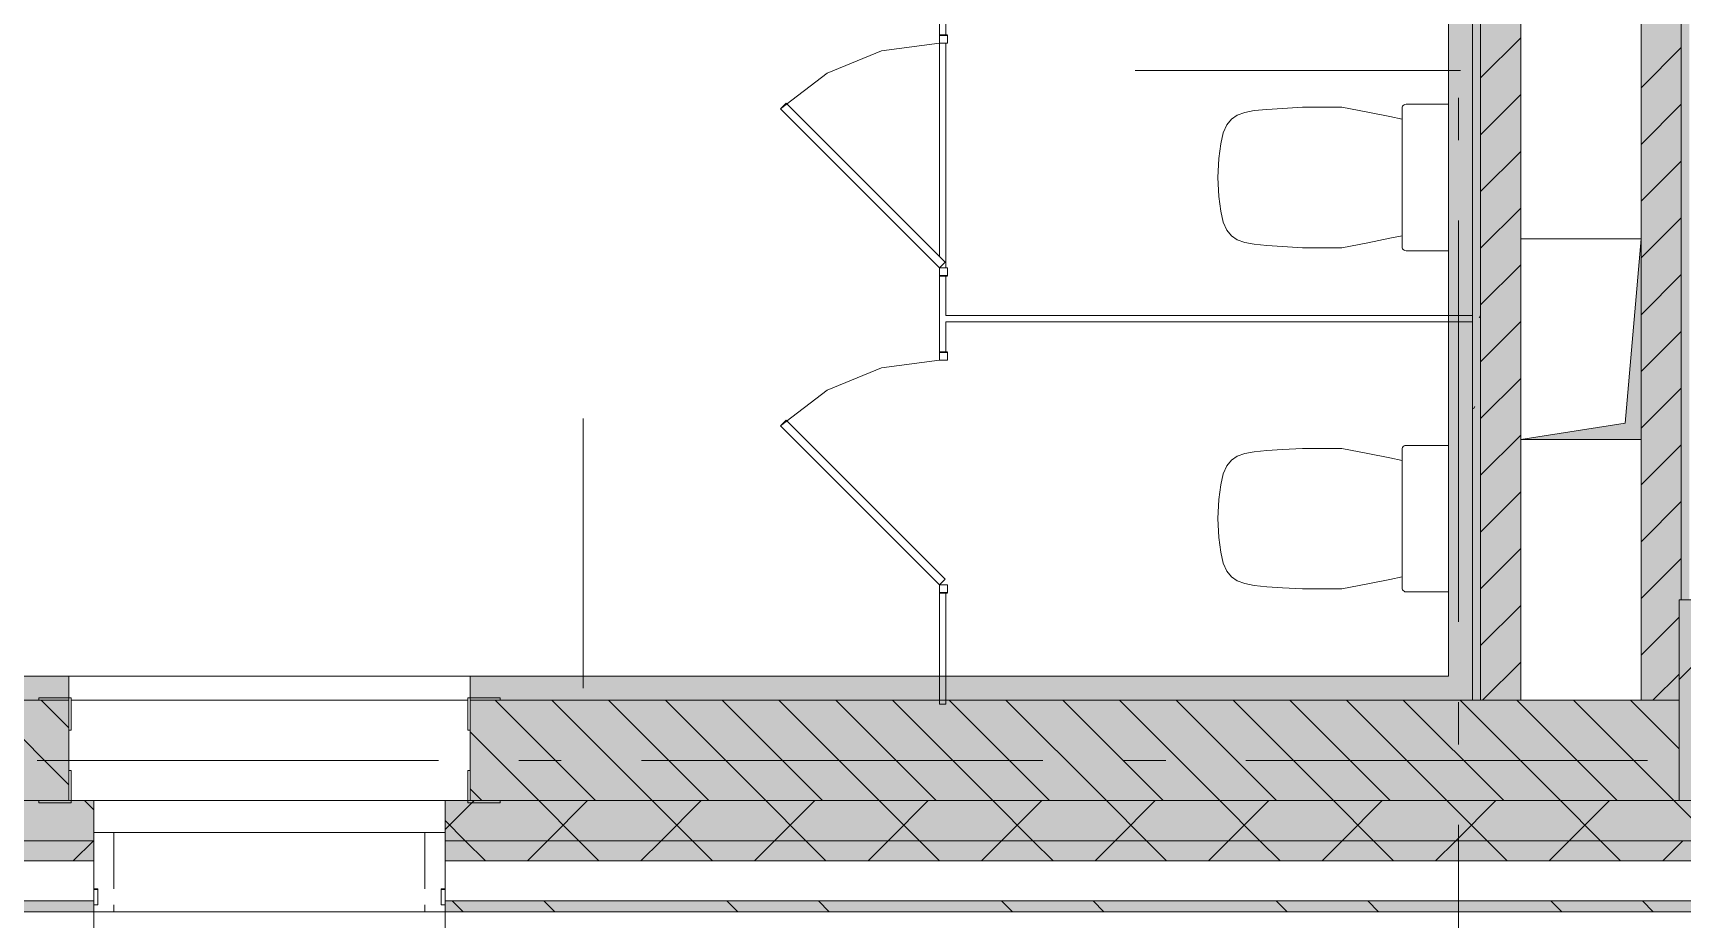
# Model space of a CAD drawing. Header units: millimetres. Extents: x -537608 to 253996, y -217170 to 186033.
# Drawn here: x -308228 to -304119, y 91126 to 93334 of the extents above; entities that cross this region are included whole.
import ezdxf

# ---------------------------------------------------------------- set-up
doc = ezdxf.new("R2010")
doc.units = ezdxf.units.MM
doc.layers.add('PDF _Геометрия', color=7, linetype='Continuous')
doc.layers.add('PDF _Сплошная заливка', color=7, linetype='Continuous', true_color=0xffffff)

msp = doc.modelspace()

# ---------------------------------------------------------------- hatches: boundary and pattern name
at = {"layer": 'PDF _Сплошная заливка', "transparency": 33554559}
h = msp.add_hatch(color=256, dxfattribs=at)
h.paths.add_polyline_path([(-304620.8384, 91671.2676), (-304620.8384, 94973.8553), (-304640.835, 94973.8553), (-304640.835, 91671.2676)], flags=0)
h.paths.add_polyline_path([(-304640.835, 94989.856), (-304620.8384, 94989.856), (-304620.8384, 96271.2638), (-304640.835, 96271.2638), (-304640.835, 95408.9327)], flags=0)
for points in [[(-304620.8384, 91671.2676), (-304520.838, 91671.2676), (-304520.838, 96271.2638), (-304620.8384, 96271.2638), (-304620.8384, 91869.1886)], [(-304126.1758, 91671.2676), (-304126.1758, 91921.2686), (-304120.8365, 91921.2686), (-304120.8365, 96261.2655), (-304220.8369, 96261.2655), (-304220.8369, 91671.2676)], [(-304120.8365, 91921.2686), (-304100.8398, 91921.2686), (-304100.8398, 96261.2655), (-304120.8365, 96261.2655), (-304120.8365, 92016.6401)], [(-304126.1758, 91421.2666), (-303626.1825, 91421.2666), (-303626.1825, 91921.2686), (-304126.1758, 91921.2686), (-304126.1758, 91869.1886)]]:
    msp.add_hatch(color=256, dxfattribs=at).paths.add_polyline_path(points)
at = {"layer": 'PDF _Сплошная заливка', "true_color": 0x2254ff, "transparency": 33554559}
msp.add_hatch(color=160, dxfattribs=at).paths.add_polyline_path([(-304700.8421, 91671.2676), (-304640.835, 91671.2676), (-304640.835, 96211.2653), (-304700.8421, 96211.2653), (-304700.8421, 91731.2661)])
at = {"layer": 'PDF _Сплошная заливка', "true_color": 0xe2e2e2, "transparency": 33554559}
msp.add_hatch(color=254, dxfattribs=at).paths.add_polyline_path([(-304238.8097, 92321.2658), (-304220.8369, 92321.2658), (-304220.8369, 92821.2678), (-304260.8388, 92361.2677), (-304520.838, 92321.2658)])
at = {"layer": 'PDF _Сплошная заливка', "true_color": 0x2254ff, "transparency": 33554559}
h = msp.add_hatch(color=160, dxfattribs=at)
h.paths.add_polyline_path([(-304700.8421, 91671.2676), (-304700.8421, 91731.2661), (-307138.3387, 91731.2661), (-307138.3387, 91671.2676), (-305073.682, 91671.2676)], flags=0)
h.paths.add_polyline_path([(-308138.3338, 91671.2676), (-308138.3338, 91731.2661), (-308726.1763, 91731.2661), (-308726.1763, 91671.2676), (-308413.1627, 91671.2676)], flags=0)
at = {"layer": 'PDF _Сплошная заливка', "transparency": 33554559}
h = msp.add_hatch(color=256, dxfattribs=at)
h.paths.add_polyline_path([(-233692.3661, 91421.2666), (-233626.193, 91421.2666), (-233626.193, 91671.2676), (-234066.1921, 91671.2676), (-234066.1921, 91421.2666)], flags=0)
h.paths.add_polyline_path([(-239119.0147, 91421.2666), (-238826.1914, 91421.2666), (-238826.1914, 91671.2676), (-239126.1905, 91671.2676), (-239126.1905, 91421.2666)], flags=0)
h.paths.add_polyline_path([(-235886.1913, 91421.2666), (-235886.1913, 91671.2676), (-237006.1922, 91671.2676), (-237006.1922, 91421.2666), (-236196.9723, 91421.2666)], flags=0)
h.paths.add_polyline_path([(-243293.3633, 91421.2666), (-243176.191, 91421.2666), (-243176.191, 91671.2676), (-243565.7421, 91671.2676), (-243565.7421, 91421.2666)], flags=0)
h.paths.add_polyline_path([(-241826.1901, 91421.2666), (-241826.1901, 91671.2676), (-242126.1913, 91671.2676), (-242126.1913, 91421.2666), (-242041.0592, 91421.2666)], flags=0)
h.paths.add_polyline_path([(-240006.1909, 91421.2666), (-239626.1902, 91421.2666), (-239626.1902, 91671.2676), (-240006.1909, 91671.2676), (-240006.1909, 91515.2129)], flags=0)
h.paths.add_polyline_path([(-242676.189, 91421.2666), (-242626.1889, 91421.2666), (-242626.1889, 91671.2676), (-242676.189, 91671.2676), (-242676.189, 91571.9777)], flags=0)
h.paths.add_polyline_path([(-246565.7407, 91421.2666), (-246176.1896, 91421.2666), (-246176.1896, 91671.2676), (-246565.7407, 91671.2676), (-246565.7407, 91515.2129)], flags=0)
h.paths.add_polyline_path([(-245385.7414, 91421.2666), (-245385.7414, 91671.2676), (-245676.192, 91671.2676), (-245676.192, 91421.2666)], flags=0)
h.paths.add_polyline_path([(-248720.0118, 91421.2666), (-248385.7443, 91421.2666), (-248385.7443, 91671.2676), (-249565.7436, 91671.2676), (-249565.7436, 91421.2666), (-249137.4437, 91421.2666)], flags=0)
h.paths.add_polyline_path([(-252476.9243, 91421.2666), (-252176.1868, 91421.2666), (-252176.1868, 91671.2676), (-252565.7423, 91671.2676), (-252565.7423, 91421.2666)], flags=0)
h.paths.add_polyline_path([(-251385.7429, 91421.2666), (-251385.7429, 91671.2676), (-251676.1892, 91671.2676), (-251676.1892, 91421.2666), (-251642.052, 91421.2666)], flags=0)
h.paths.add_polyline_path([(-255565.7409, 91421.2666), (-255176.1898, 91421.2666), (-255176.1898, 91671.2676), (-255565.7409, 91671.2676), (-255565.7409, 91515.2129)], flags=0)
h.paths.add_polyline_path([(-257486.1367, 91421.2666), (-257385.7402, 91421.2666), (-257385.7402, 91671.2676), (-258565.7395, 91671.2676), (-258565.7395, 91421.2666), (-258321.009, 91421.2666)], flags=0)
h.paths.add_polyline_path([(-254385.7415, 91421.2666), (-254385.7415, 91671.2676), (-254676.1879, 91671.2676), (-254676.1879, 91421.2666), (-254564.0965, 91421.2666)], flags=0)
h.paths.add_polyline_path([(-261243.0492, 91421.2666), (-261176.187, 91421.2666), (-261176.187, 91671.2676), (-261565.7382, 91671.2676), (-261565.7382, 91421.2666)], flags=0)
h.paths.add_polyline_path([(-260385.7388, 91421.2666), (-260385.7388, 91671.2676), (-260676.1851, 91671.2676), (-260676.1851, 91421.2666), (-260408.1812, 91421.2666)], flags=0)
h.paths.add_polyline_path([(-264176.1857, 91421.2666), (-264176.1857, 91671.2676), (-264565.7411, 91671.2676), (-264565.7411, 91421.2666)], flags=0)
h.paths.add_polyline_path([(-266669.6977, 91421.2666), (-266385.7404, 91421.2666), (-266385.7404, 91671.2676), (-267560.7406, 91671.2676), (-267560.7406, 91421.2666), (-267504.57, 91421.2666)], flags=0)
h.paths.add_polyline_path([(-263676.1881, 91421.2666), (-263385.7374, 91421.2666), (-263385.7374, 91671.2676), (-263676.1881, 91671.2676), (-263676.1881, 91506.6485)], flags=0)
h.paths.add_polyline_path([(-269380.7398, 91421.2666), (-269380.7398, 91671.2676), (-269676.1853, 91671.2676), (-269676.1853, 91421.2666), (-269591.7422, 91421.2666)], flags=0)
h.paths.add_polyline_path([(-270176.1872, 91421.2666), (-270176.1872, 91671.2676), (-270566.3541, 91671.2676), (-270566.3541, 91421.2666), (-270426.6102, 91421.2666)], flags=0)
h.paths.add_polyline_path([(-273348.6546, 91421.2666), (-273176.1859, 91421.2666), (-273176.1859, 91671.2676), (-273565.737, 91671.2676), (-273565.737, 91421.2666)], flags=0)
h.paths.add_polyline_path([(-275676.1826, 91421.2666), (-275385.7362, 91421.2666), (-275385.7362, 91671.2676), (-275676.1826, 91671.2676)], flags=0)
h.paths.add_polyline_path([(-272386.3534, 91421.2666), (-272386.3534, 91671.2676), (-272676.184, 91671.2676), (-272676.184, 91421.2666), (-272513.7824, 91421.2666)], flags=0)
h.paths.add_polyline_path([(-276226.1847, 91421.2666), (-276176.1845, 91421.2666), (-276176.1845, 91671.2676), (-276226.1847, 91671.2676), (-276226.1847, 91555.6756)], flags=0)
h.paths.add_polyline_path([(-276865.7367, 91421.2666), (-276726.1823, 91421.2666), (-276726.1823, 91671.2676), (-276865.7367, 91671.2676), (-276865.7367, 91515.2129)], flags=0)
h.paths.add_polyline_path([(-281685.7347, 91421.2666), (-281685.7347, 91671.2676), (-282865.734, 91671.2676), (-282865.734, 91421.2666), (-281697.3434, 91421.2666)], flags=0)
h.paths.add_polyline_path([(-279865.7397, 91421.2666), (-279726.1853, 91421.2666), (-279726.1853, 91671.2676), (-279865.7397, 91671.2676), (-279865.7397, 91515.2129)], flags=0)
h.paths.add_polyline_path([(-278685.7403, 91421.2666), (-278685.7403, 91671.2676), (-279226.1833, 91671.2676), (-279226.1833, 91421.2666), (-278775.3032, 91421.2666)], flags=0)
h.paths.add_polyline_path([(-284685.7376, 91421.2666), (-284685.7376, 91671.2676), (-285226.1806, 91671.2676), (-285226.1806, 91421.2666), (-285036.824, 91421.2666)], flags=0)
h.paths.add_polyline_path([(-285726.1825, 91421.2666), (-285726.1825, 91671.2676), (-285865.7369, 91671.2676), (-285865.7369, 91421.2666)], flags=0)
h.paths.add_polyline_path([(-288226.1835, 91421.2666), (-287685.7319, 91421.2666), (-287685.7319, 91671.2676), (-288226.1835, 91671.2676)], flags=0)
h.paths.add_polyline_path([(-288793.7365, 91421.2666), (-288726.1855, 91421.2666), (-288726.1855, 91671.2676), (-288865.7313, 91671.2676), (-288865.7313, 91421.2666)], flags=0)
h.paths.add_polyline_path([(-290880.9044, 91421.2666), (-290685.7348, 91421.2666), (-290685.7348, 91671.2676), (-291926.1806, 91671.2676), (-291926.1806, 91421.2666), (-291715.7767, 91421.2666)], flags=0)
h.paths.add_polyline_path([(-299626.1757, 91421.2666), (-299546.1806, 91421.2666), (-299546.1806, 91671.2676), (-299626.1757, 91671.2676), (-299626.1757, 91455.7484)], flags=0)
h.paths.add_polyline_path([(-300126.1777, 91421.2666), (-300126.1777, 91671.2676), (-300803.6776, 91671.2676), (-300803.6776, 91421.2666), (-300481.9058, 91421.2666)], flags=0)
h.paths.add_polyline_path([(-304238.8097, 91421.2666), (-304126.1758, 91421.2666), (-304126.1758, 91671.2676), (-307138.3387, 91671.2676), (-307138.3387, 91421.2666), (-305073.682, 91421.2666)], flags=0)
h.paths.add_polyline_path([(-301803.6815, 91421.2666), (-301803.6815, 91671.2676), (-303626.1825, 91671.2676), (-303626.1825, 91421.2666), (-302151.6419, 91421.2666)], flags=0)
h.paths.add_polyline_path([(-308138.3338, 91421.2666), (-308138.3338, 91671.2676), (-308726.1763, 91671.2676), (-308726.1763, 91421.2666), (-308413.1627, 91421.2666)], flags=0)
h = msp.add_hatch(color=256, dxfattribs=at)
h.paths.add_polyline_path([(-214072.9389, 91321.2663), (-213276.196, 91321.2663), (-213276.196, 91421.2666), (-222460.9308, 91421.2666), (-222460.9308, 91321.2663), (-214907.808, 91321.2663)], flags=0)
h.paths.add_polyline_path([(-224160.9288, 91321.2663), (-224160.9288, 91421.2666), (-232001.1932, 91421.2666), (-232001.1932, 91321.2663), (-224926.2392, 91321.2663)], flags=0)
h.paths.add_polyline_path([(-232851.1922, 91321.2663), (-232851.1922, 91421.2666), (-234126.1928, 91421.2666), (-234126.1928, 91321.2663), (-233126.1932, 91321.2663)], flags=0)
h.paths.add_polyline_path([(-236196.9723, 91321.2663), (-235826.1928, 91321.2663), (-235826.1928, 91421.2666), (-237066.1908, 91421.2666), (-237066.1908, 91321.2663), (-236614.4085, 91321.2663)], flags=0)
h.paths.add_polyline_path([(-239953.8848, 91321.2663), (-238766.1908, 91321.2663), (-238766.1908, 91421.2666), (-240066.1915, 91421.2666), (-240066.1915, 91321.2663)], flags=0)
h.paths.add_polyline_path([(-243626.1884, 91321.2663), (-241766.1916, 91321.2663), (-241766.1916, 91421.2666), (-243626.1884, 91421.2666)], flags=0)
h.paths.add_polyline_path([(-245380.5355, 91321.2663), (-245326.1907, 91321.2663), (-245326.1907, 91421.2666), (-246626.1914, 91421.2666), (-246626.1914, 91321.2663), (-245797.9674, 91321.2663)], flags=0)
h.paths.add_polyline_path([(-249626.19, 91321.2663), (-248326.1893, 91321.2663), (-248326.1893, 91421.2666), (-249626.19, 91421.2666)], flags=0)
h.paths.add_polyline_path([(-254564.0965, 91321.2663), (-254326.1866, 91321.2663), (-254326.1866, 91421.2666), (-255626.1873, 91421.2666), (-255626.1873, 91321.2663), (-254981.5283, 91321.2663)], flags=0)
h.paths.add_polyline_path([(-251326.1879, 91321.2663), (-251326.1879, 91421.2666), (-252626.1886, 91421.2666), (-252626.1886, 91321.2663), (-251642.052, 91321.2663)], flags=0)
h.paths.add_polyline_path([(-257486.1367, 91321.2663), (-257326.1894, 91321.2663), (-257326.1894, 91421.2666), (-258626.1859, 91421.2666), (-258626.1859, 91321.2663), (-258321.009, 91321.2663)], flags=0)
h.paths.add_polyline_path([(-260825.613, 91321.2663), (-260326.1881, 91321.2663), (-260326.1881, 91421.2666), (-261626.1888, 91421.2666), (-261626.1888, 91321.2663), (-261243.0492, 91321.2663)], flags=0)
h.paths.add_polyline_path([(-264626.1874, 91321.2663), (-263326.1867, 91321.2663), (-263330.2213, 91421.2666), (-264626.1874, 91421.2666)], flags=0)
h.paths.add_polyline_path([(-266326.1853, 91321.2663), (-266326.1853, 91421.2666), (-267621.1869, 91421.2666), (-267621.1869, 91321.2663), (-266669.6977, 91321.2663)], flags=0)
h.paths.add_polyline_path([(-269591.7422, 91321.2663), (-269321.1849, 91321.2663), (-269321.1849, 91421.2666), (-270626.8047, 91421.2666), (-270626.8047, 91321.2663), (-270009.1741, 91321.2663)], flags=0)
h.paths.add_polyline_path([(-272513.7824, 91321.2663), (-272326.8026, 91321.2663), (-272326.8026, 91421.2666), (-273626.1833, 91421.2666), (-273626.1833, 91321.2663), (-273348.6546, 91321.2663)], flags=0)
h.paths.add_polyline_path([(-279192.735, 91321.2663), (-278626.181, 91321.2663), (-278626.181, 91421.2666), (-279926.186, 91421.2666), (-279926.186, 91321.2663), (-279610.1755, 91321.2663)], flags=0)
h.paths.add_polyline_path([(-276926.1831, 91321.2663), (-275326.1855, 91321.2663), (-275326.1855, 91421.2666), (-276926.1831, 91421.2666)], flags=0)
h.paths.add_polyline_path([(-281626.184, 91321.2663), (-281626.184, 91421.2666), (-282926.1804, 91421.2666), (-282926.1804, 91321.2663), (-281697.3434, 91321.2663)], flags=0)
h.paths.add_polyline_path([(-284626.1869, 91321.2663), (-284626.1869, 91421.2666), (-285926.1833, 91421.2666), (-285926.1833, 91321.2663), (-285036.824, 91321.2663)], flags=0)
h.paths.add_polyline_path([(-287626.1812, 91321.2663), (-287626.1812, 91421.2666), (-288926.1776, 91421.2666), (-288926.1776, 91321.2663), (-287958.8642, 91321.2663)], flags=0)
h.paths.add_polyline_path([(-290880.9044, 91321.2663), (-290626.1842, 91321.2663), (-290626.1842, 91421.2666), (-291926.1806, 91421.2666), (-291926.1806, 91321.2663), (-291715.7767, 91321.2663)], flags=0)
h.paths.add_polyline_path([(-304238.8097, 91321.2663), (-301741.177, 91321.2663), (-301741.177, 91421.2666), (-307200.8346, 91421.2666), (-307200.8346, 91321.2663), (-305073.682, 91321.2663)], flags=0)
h.paths.add_polyline_path([(-299626.1757, 91321.2663), (-299566.1772, 91321.2663), (-299566.1772, 91421.2666), (-300866.1822, 91421.2666), (-300866.1822, 91321.2663), (-299647.0335, 91321.2663)], flags=0)
h.paths.add_polyline_path([(-310082.8987, 91321.2663), (-308075.8379, 91321.2663), (-308075.8379, 91421.2666), (-317076.174, 91421.2666), (-317076.174, 91321.2663), (-311752.6347, 91321.2663)], flags=0)
h = msp.add_hatch(color=256, dxfattribs=at)
h.paths.add_polyline_path([(-213176.1955, 91271.2661), (-213176.1955, 91321.2663), (-222460.9308, 91321.2663), (-222460.9308, 91271.2661), (-213238.0699, 91271.2661)], flags=0)
h.paths.add_polyline_path([(-225761.1072, 91271.2661), (-224160.9288, 91271.2661), (-224160.9288, 91321.2663), (-232001.1932, 91321.2663), (-232001.1932, 91271.2661), (-226595.9773, 91271.2661)], flags=0)
h.paths.add_polyline_path([(-233274.93, 91271.2661), (-232851.1922, 91271.2661), (-232851.1922, 91321.2663), (-234126.1928, 91321.2663), (-234126.1928, 91271.2661), (-233692.3661, 91271.2661)], flags=0)
h.paths.add_polyline_path([(-237031.8425, 91271.2661), (-235826.1928, 91271.2661), (-235826.1928, 91321.2663), (-237066.1908, 91321.2663), (-237066.1908, 91271.2661)], flags=0)
h.paths.add_polyline_path([(-239119.0147, 91271.2661), (-238766.1908, 91271.2661), (-238766.1908, 91321.2663), (-240066.1915, 91321.2663), (-240066.1915, 91271.2661), (-239536.4508, 91271.2661)], flags=0)
h.paths.add_polyline_path([(-242041.0592, 91271.2661), (-241766.1916, 91271.2661), (-241766.1916, 91321.2663), (-243626.1884, 91321.2663), (-243626.1884, 91271.2661), (-242458.491, 91271.2661)], flags=0)
h.paths.add_polyline_path([(-245797.9674, 91271.2661), (-245326.1907, 91271.2661), (-245326.1907, 91321.2663), (-246626.1914, 91321.2663), (-246626.1914, 91271.2661), (-246215.4035, 91271.2661)], flags=0)
h.paths.add_polyline_path([(-248720.0118, 91271.2661), (-248326.1893, 91271.2661), (-248326.1893, 91321.2663), (-249626.19, 91321.2663), (-249626.19, 91271.2661), (-249137.4437, 91271.2661)], flags=0)
h.paths.add_polyline_path([(-252626.1886, 91271.2661), (-251326.1879, 91271.2661), (-251326.1879, 91321.2663), (-252626.1886, 91321.2663)], flags=0)
h.paths.add_polyline_path([(-257326.1894, 91271.2661), (-257326.1894, 91321.2663), (-258626.1859, 91321.2663), (-258626.1859, 91271.2661), (-257486.1367, 91271.2661)], flags=0)
h.paths.add_polyline_path([(-255626.1873, 91271.2661), (-254326.1866, 91271.2661), (-254326.1866, 91321.2663), (-255626.1873, 91321.2663)], flags=0)
h.paths.add_polyline_path([(-261243.0492, 91271.2661), (-260326.1881, 91271.2661), (-260326.1881, 91321.2663), (-261626.1888, 91321.2663), (-261626.1888, 91271.2661)], flags=0)
h.paths.add_polyline_path([(-267621.1869, 91271.2661), (-266326.1853, 91271.2661), (-266326.1853, 91321.2663), (-267621.1869, 91321.2663)], flags=0)
h.paths.add_polyline_path([(-263326.1867, 91271.2661), (-263330.2213, 91321.2663), (-264626.1874, 91321.2663), (-264626.1874, 91271.2661), (-263330.2213, 91271.2661)], flags=0)
h.paths.add_polyline_path([(-269321.1849, 91271.2661), (-269321.1849, 91321.2663), (-270626.8047, 91321.2663), (-270626.8047, 91271.2661), (-269591.7422, 91271.2661)], flags=0)
h.paths.add_polyline_path([(-272513.7824, 91271.2661), (-272326.8026, 91271.2661), (-272326.8026, 91321.2663), (-273626.1833, 91321.2663), (-273626.1833, 91271.2661), (-273348.6546, 91271.2661)], flags=0)
h.paths.add_polyline_path([(-275435.8268, 91271.2661), (-275326.1855, 91271.2661), (-275326.1855, 91321.2663), (-276926.1831, 91321.2663), (-276926.1831, 91271.2661), (-275853.2587, 91271.2661)], flags=0)
h.paths.add_polyline_path([(-279610.1755, 91271.2661), (-278626.181, 91271.2661), (-278626.181, 91321.2663), (-279926.186, 91321.2663), (-279926.186, 91271.2661)], flags=0)
h.paths.add_polyline_path([(-281626.184, 91271.2661), (-281626.184, 91321.2663), (-282926.1804, 91321.2663), (-282926.1804, 91271.2661), (-281697.3434, 91271.2661)], flags=0)
h.paths.add_polyline_path([(-285926.1833, 91271.2661), (-284626.1869, 91271.2661), (-284626.1869, 91321.2663), (-285926.1833, 91321.2663)], flags=0)
h.paths.add_polyline_path([(-290626.1842, 91271.2661), (-290626.1842, 91321.2663), (-291926.1806, 91321.2663), (-291926.1806, 91271.2661), (-290880.9044, 91271.2661)], flags=0)
h.paths.add_polyline_path([(-288376.296, 91271.2661), (-287626.1812, 91271.2661), (-287626.1812, 91321.2663), (-288926.1776, 91321.2663), (-288926.1776, 91271.2661), (-288793.7365, 91271.2661)], flags=0)
h.paths.add_polyline_path([(-300064.4654, 91271.2661), (-299566.1772, 91271.2661), (-299566.1772, 91321.2663), (-300866.1822, 91321.2663), (-300866.1822, 91271.2661), (-300481.9058, 91271.2661)], flags=0)
h.paths.add_polyline_path([(-303821.3779, 91271.2661), (-301741.177, 91271.2661), (-301741.177, 91321.2663), (-307200.8346, 91321.2663), (-307200.8346, 91271.2661), (-304238.8097, 91271.2661)], flags=0)
h.paths.add_polyline_path([(-308413.1627, 91271.2661), (-308075.8379, 91271.2661), (-308075.8379, 91321.2663), (-317126.1742, 91321.2663), (-317126.1742, 91271.2661), (-308830.5945, 91271.2661)], flags=0)
h = msp.add_hatch(color=256, dxfattribs=at)
h.paths.add_polyline_path([(-213126.1959, 91144.2677), (-213026.1966, 91144.2677), (-213026.1966, 91171.2657), (-222460.9308, 91171.2657), (-222460.9308, 91144.2677), (-213176.1955, 91144.2677)], flags=0)
h.paths.add_polyline_path([(-224926.2392, 91144.2677), (-224160.9288, 91144.2677), (-224160.9288, 91171.2657), (-232001.1932, 91171.2657), (-232001.1932, 91144.2677), (-226595.9773, 91144.2677)], flags=0)
h.paths.add_polyline_path([(-232851.1922, 91144.2677), (-232851.1922, 91171.2657), (-234126.1928, 91171.2657), (-234126.1928, 91144.2677), (-233274.93, 91144.2677)], flags=0)
h.paths.add_polyline_path([(-235826.1928, 91144.2677), (-235826.1928, 91171.2657), (-237066.1908, 91171.2657), (-237066.1908, 91144.2677), (-236614.4085, 91144.2677)], flags=0)
h.paths.add_polyline_path([(-238766.1908, 91144.2677), (-238766.1908, 91171.2657), (-240066.1915, 91171.2657), (-240066.1915, 91144.2677), (-239953.8848, 91144.2677)], flags=0)
h.paths.add_polyline_path([(-243626.1884, 91144.2677), (-241766.1916, 91144.2677), (-241766.1916, 91171.2657), (-243626.1884, 91171.2657), (-243626.1884, 91161.2415)], flags=0)
h.paths.add_polyline_path([(-245326.1907, 91144.2677), (-245326.1907, 91171.2657), (-246626.1914, 91171.2657), (-246626.1914, 91144.2677)], flags=0)
h.paths.add_polyline_path([(-249626.19, 91144.2677), (-248326.1893, 91144.2677), (-248326.1893, 91171.2657), (-249626.19, 91171.2657), (-249626.19, 91161.2415)], flags=0)
h.paths.add_polyline_path([(-254326.1866, 91144.2677), (-254326.1866, 91171.2657), (-255626.1873, 91171.2657), (-255626.1873, 91144.2677), (-254981.5283, 91144.2677)], flags=0)
h.paths.add_polyline_path([(-252626.1886, 91144.2677), (-251326.1879, 91144.2677), (-251326.1879, 91171.2657), (-252626.1886, 91171.2657), (-252626.1886, 91161.2415)], flags=0)
h.paths.add_polyline_path([(-258321.009, 91144.2677), (-257326.1894, 91144.2677), (-257326.1894, 91171.2657), (-258626.1859, 91171.2657), (-258626.1859, 91144.2677)], flags=0)
h.paths.add_polyline_path([(-260326.1881, 91144.2677), (-260326.1881, 91171.2657), (-261626.1888, 91171.2657), (-261626.1888, 91144.2677)], flags=0)
h.paths.add_polyline_path([(-263330.2213, 91144.2677), (-263326.1867, 91144.2677), (-263330.2213, 91171.2657), (-264626.1874, 91171.2657), (-264626.1874, 91144.2677)], flags=0)
h.paths.add_polyline_path([(-266669.6977, 91144.2677), (-266326.1853, 91144.2677), (-266326.1853, 91171.2657), (-267621.1869, 91171.2657), (-267621.1869, 91144.2677)], flags=0)
h.paths.add_polyline_path([(-269321.1849, 91144.2677), (-269321.1849, 91171.2657), (-270626.8047, 91171.2657), (-270626.8047, 91144.2677), (-270009.1741, 91144.2677)], flags=0)
h.paths.add_polyline_path([(-272326.8026, 91144.2677), (-272326.8026, 91171.2657), (-273626.1833, 91171.2657), (-273626.1833, 91144.2677), (-273348.6546, 91144.2677)], flags=0)
h.paths.add_polyline_path([(-275326.1855, 91144.2677), (-275326.1855, 91171.2657), (-276926.1831, 91171.2657), (-276926.1831, 91144.2677), (-276688.131, 91144.2677)], flags=0)
h.paths.add_polyline_path([(-278626.181, 91144.2677), (-278626.181, 91171.2657), (-279926.186, 91171.2657), (-279926.186, 91144.2677)], flags=0)
h.paths.add_polyline_path([(-284626.1869, 91144.2677), (-284626.1869, 91171.2657), (-285926.1833, 91171.2657), (-285926.1833, 91144.2677), (-285036.824, 91144.2677)], flags=0)
h.paths.add_polyline_path([(-281697.3434, 91144.2677), (-281626.184, 91144.2677), (-281626.184, 91171.2657), (-282926.1804, 91171.2657), (-282926.1804, 91144.2677)], flags=0)
h.paths.add_polyline_path([(-288376.296, 91144.2677), (-287626.1812, 91144.2677), (-287626.1812, 91171.2657), (-288926.1776, 91171.2657), (-288926.1776, 91144.2677)], flags=0)
h.paths.add_polyline_path([(-290626.1842, 91144.2677), (-290626.1842, 91171.2657), (-291926.1806, 91171.2657), (-291926.1806, 91144.2677), (-291715.7767, 91144.2677)], flags=0)
h.paths.add_polyline_path([(-303403.9461, 91144.2677), (-301741.177, 91144.2677), (-301741.177, 91171.2657), (-307200.8346, 91171.2657), (-307200.8346, 91144.2677), (-305073.682, 91144.2677)], flags=0)
h.paths.add_polyline_path([(-300866.1822, 91144.2677), (-299566.1772, 91144.2677), (-299566.1772, 91171.2657), (-300866.1822, 91171.2657), (-300866.1822, 91161.2415)], flags=0)
h.paths.add_polyline_path([(-310082.8987, 91144.2677), (-308075.8379, 91144.2677), (-308075.8379, 91171.2657), (-317253.1726, 91171.2657), (-317253.1726, 91144.2677), (-311752.6347, 91144.2677)], flags=0)

# ---------------------------------------------------------------- linework, layer by layer
at = {"layer": 'PDF _Геометрия', "lineweight": 9}
for p, q in [((-304520.838, 91671.2676), (-304520.838, 96271.2638)), ((-304120.8365, 96261.2655), (-304120.8365, 91921.2686)), ((-304700.8421, 96211.2653), (-304700.8421, 91731.2661)), ((-304220.8369, 95773.8541), (-304220.8369, 92821.2678)), ((-304640.835, 91671.2676), (-304640.835, 94973.8553)), ((-304640.835, 94973.8553), (-304640.835, 91671.2676)), ((-304620.8384, 94973.8553), (-304620.8384, 91671.2676)), ((-305968.837, 93478.853), (-305968.837, 93328.8524)), ((-305952.8363, 93328.8524), (-305952.8363, 93373.8534)), ((-305968.837, 93308.8558), (-306113.7739, 93289.772)), ((-305968.837, 93328.8524), (-305968.837, 93308.8558)), ((-305968.837, 93308.8558), (-305968.837, 92777.1408)), ((-305948.8404, 93308.8558), (-305968.837, 93308.8558)), ((-305952.8363, 93308.8558), (-305952.8363, 92748.8553)), ((-305948.8404, 93328.8524), (-305948.8404, 93308.8558)), ((-304620.8384, 93221.8075), (-304520.838, 93321.8079)), ((-306113.7739, 93289.772), (-306248.8416, 93233.8296)), ((-304220.8369, 93197.5437), (-304120.8365, 93297.5398)), ((-306248.8416, 93233.8296), (-306364.8169, 93144.8352)), ((-304670.8386, 93240.366), (-305481.2447, 93240.366)), ((-306350.6763, 93158.9757), (-306364.8169, 93144.8352)), ((-306364.8169, 93144.8352), (-305968.837, 92748.8553)), ((-305954.6965, 92762.9959), (-306350.6763, 93158.9757)), ((-304620.8384, 93080.3843), (-304520.838, 93180.3847)), ((-304220.8369, 93056.1205), (-304120.8365, 93156.1209)), ((-304620.8384, 92938.9654), (-304520.838, 93038.9615)), ((-304220.8369, 92914.6973), (-304120.8365, 93014.6977)), ((-304620.8384, 92797.5422), (-304520.838, 92897.5426)), ((-304220.8369, 92773.2784), (-304120.8365, 92873.2788)), ((-305968.837, 92748.8553), (-305954.6965, 92762.9959)), ((-305948.8404, 92748.8553), (-305968.837, 92748.8553)), ((-305968.837, 92748.8553), (-305968.837, 92728.8544)), ((-305948.8404, 92728.8544), (-305948.8404, 92748.8553)), ((-304620.8384, 92656.119), (-304520.838, 92756.1194)), ((-304220.8369, 92631.8552), (-304120.8365, 92731.8556)), ((-305968.837, 92728.8544), (-305968.837, 92538.8562)), ((-305952.8363, 92629.853), (-305952.8363, 92728.8544)), ((-304640.835, 92629.853), (-305952.8363, 92629.853)), ((-305952.8363, 92538.8562), (-305952.8363, 92613.8565)), ((-305952.8363, 92613.8565), (-304640.835, 92613.8565)), ((-304640.835, 92613.8565), (-304640.835, 92629.853)), ((-304620.8384, 92514.7001), (-304520.838, 92614.7005)), ((-304220.8369, 92490.4363), (-304120.8365, 92590.4367)), ((-305968.837, 92538.8562), (-305968.837, 92518.8553)), ((-305948.8404, 92518.8553), (-305948.8404, 92538.8562)), ((-306113.7739, 92499.7715), (-306248.8416, 92443.8292)), ((-305968.837, 92518.8553), (-306113.7739, 92499.7715)), ((-305968.837, 92518.8553), (-305948.8404, 92518.8553)), ((-306248.8416, 92443.8292), (-306364.8169, 92354.8347)), ((-304620.8384, 92373.2769), (-304520.838, 92473.2773)), ((-304220.8369, 92349.0131), (-304120.8365, 92449.0135)), ((-306856.7495, 91701.2669), (-306856.7495, 92372.8463)), ((-306350.6763, 92368.9753), (-306364.8169, 92354.8347)), ((-305954.6965, 91972.9955), (-306350.6763, 92368.9753)), ((-306364.8169, 92354.8347), (-305968.837, 91958.8549)), ((-304620.8384, 92231.858), (-304520.838, 92331.8584)), ((-304220.8369, 92321.2658), (-304220.8369, 91671.2676)), ((-304220.8369, 92207.5942), (-304120.8365, 92307.5946)), ((-304620.8384, 92090.4348), (-304520.838, 92190.4351)), ((-304220.8369, 92066.171), (-304120.8365, 92166.1713)), ((-304620.8384, 91949.0158), (-304520.838, 92049.012)), ((-304220.8369, 91924.7521), (-304120.8365, 92024.7482)), ((-305968.837, 91958.8549), (-305954.6965, 91972.9955)), ((-305948.8404, 91958.8549), (-305968.837, 91958.8549)), ((-305968.837, 91958.8549), (-305968.837, 91938.8539)), ((-305948.8404, 91938.8539), (-305948.8404, 91958.8549)), ((-305968.837, 91938.8539), (-305968.837, 91661.265)), ((-305952.8363, 91661.265), (-305952.8363, 91938.8539)), ((-304620.8384, 91807.5927), (-304520.838, 91907.593)), ((-304126.1758, 91722.9041), (-303927.8199, 91921.2686)), ((-303626.1825, 91921.2686), (-304126.1758, 91921.2686)), ((-304126.1758, 91921.2686), (-304126.1758, 91421.2666)), ((-304220.8369, 91783.3288), (-304126.1758, 91877.9899)), ((-304615.7402, 91671.2676), (-304520.838, 91766.1698)), ((-308138.3338, 91731.2661), (-308666.1778, 91731.2661)), ((-308138.3338, 91671.2676), (-308138.3338, 91731.2661)), ((-308138.3338, 91731.2661), (-307138.3387, 91731.2661)), ((-304700.8421, 91731.2661), (-307138.3387, 91731.2661)), ((-307138.3387, 91731.2661), (-307138.3387, 91671.2676)), ((-304191.4792, 91671.2676), (-304126.1758, 91736.5667)), ((-308138.3338, 91671.2676), (-308726.1763, 91671.2676)), ((-308726.1763, 91671.2676), (-308138.3338, 91671.2676)), ((-308138.3338, 91460.7088), (-308348.8927, 91671.2676)), ((-308138.3338, 91602.132), (-308207.4695, 91671.2676)), ((-308138.3338, 91421.2666), (-308138.3338, 91671.2676)), ((-308132.34, 91671.2676), (-307144.3411, 91671.2676)), ((-307144.3411, 91671.2676), (-308132.34, 91671.2676)), ((-304700.8421, 91671.2676), (-307138.3387, 91671.2676)), ((-307138.3387, 91671.2676), (-304700.8421, 91671.2676)), ((-307138.3387, 91671.2676), (-307138.3387, 91421.2666)), ((-306826.1001, 91421.2666), (-307076.101, 91671.2676)), ((-306684.6769, 91421.2666), (-306934.6778, 91671.2676)), ((-306543.2623, 91421.2666), (-306793.2632, 91671.2676)), ((-306401.839, 91421.2666), (-306651.84, 91671.2676)), ((-306260.4159, 91421.2666), (-306510.4168, 91671.2676)), ((-306118.9926, 91421.2666), (-306368.9936, 91671.2676)), ((-305977.578, 91421.2666), (-306227.5704, 91671.2676)), ((-305836.1549, 91421.2666), (-306086.1558, 91671.2676)), ((-305968.837, 91661.265), (-305952.8363, 91661.265)), ((-305694.7316, 91421.2666), (-305944.7326, 91671.2676)), ((-305553.3084, 91421.2666), (-305803.3094, 91671.2676)), ((-305411.8852, 91421.2666), (-305661.8862, 91671.2676)), ((-305270.4706, 91421.2666), (-305520.4715, 91671.2676)), ((-305129.0474, 91421.2666), (-305379.0484, 91671.2676)), ((-304987.6242, 91421.2666), (-305237.6251, 91671.2676)), ((-304846.201, 91421.2666), (-305096.2019, 91671.2676)), ((-304704.7863, 91421.2666), (-304954.7787, 91671.2676)), ((-304563.3632, 91421.2666), (-304813.3641, 91671.2676)), ((-304640.835, 91671.2676), (-304700.8421, 91671.2676)), ((-304700.8421, 91671.2676), (-304640.835, 91671.2676)), ((-304421.9399, 91421.2666), (-304671.9409, 91671.2676)), ((-304640.835, 91671.2676), (-304620.8384, 91671.2676)), ((-304620.8384, 91671.2676), (-304520.838, 91671.2676)), ((-304280.5167, 91421.2666), (-304530.5177, 91671.2676)), ((-304220.8369, 91671.2676), (-304520.838, 91671.2676)), ((-304139.0935, 91421.2666), (-304389.0945, 91671.2676)), ((-304126.1758, 91549.7722), (-304247.6713, 91671.2676)), ((-304220.8369, 91671.2676), (-304126.1758, 91671.2676)), ((-306967.5233, 91421.2666), (-307138.3387, 91592.082)), ((-308075.8379, 91421.2666), (-308726.1763, 91421.2666)), ((-308726.1763, 91421.2666), (-308138.3338, 91421.2666)), ((-308075.8379, 91398.2085), (-308098.8917, 91421.2666)), ((-308075.8379, 91421.2666), (-307200.8346, 91421.2666)), ((-307200.8346, 91421.2666), (-308075.8379, 91421.2666)), ((-308075.8379, 91321.2663), (-308075.8379, 91421.2666)), ((-307200.8346, 91348.9145), (-307128.4867, 91421.2666)), ((-304126.1758, 91421.2666), (-307200.8346, 91421.2666)), ((-307200.8346, 91421.2666), (-307200.8346, 91321.2663)), ((-307108.9465, 91421.2666), (-307138.3387, 91450.6588)), ((-307138.3387, 91421.2666), (-304126.1758, 91421.2666)), ((-306867.5229, 91321.2663), (-306967.5233, 91421.2666)), ((-306945.6407, 91321.2663), (-306845.6403, 91421.2666)), ((-306584.6851, 91321.2663), (-306684.6769, 91421.2666)), ((-306662.8029, 91321.2663), (-306562.8025, 91421.2666)), ((-306301.8387, 91321.2663), (-306401.839, 91421.2666)), ((-306379.9565, 91321.2663), (-306279.956, 91421.2666)), ((-306018.9922, 91321.2663), (-306118.9926, 91421.2666)), ((-306097.11, 91321.2663), (-305997.1096, 91421.2666)), ((-305736.1544, 91321.2663), (-305836.1549, 91421.2666)), ((-305814.2722, 91321.2663), (-305714.2719, 91421.2666)), ((-305453.308, 91321.2663), (-305553.3084, 91421.2666)), ((-305531.4258, 91321.2663), (-305431.4254, 91421.2666)), ((-305170.4702, 91321.2663), (-305270.4706, 91421.2666)), ((-305248.588, 91321.2663), (-305148.5876, 91421.2666)), ((-304887.6238, 91321.2663), (-304987.6242, 91421.2666)), ((-304965.7416, 91321.2663), (-304865.7412, 91421.2666)), ((-304604.786, 91321.2663), (-304704.7863, 91421.2666)), ((-304682.9038, 91321.2663), (-304582.9033, 91421.2666)), ((-304321.9396, 91321.2663), (-304421.9399, 91421.2666)), ((-304400.0573, 91321.2663), (-304300.0569, 91421.2666)), ((-304039.0931, 91321.2663), (-304139.0935, 91421.2666)), ((-304126.1758, 91421.2666), (-303626.1825, 91421.2666)), ((-308025.8378, 91341.2672), (-308075.8379, 91341.2672)), ((-308075.8379, 91341.2672), (-308075.8379, 91201.265)), ((-307250.8347, 91341.2672), (-308025.8378, 91341.2672)), ((-308025.8378, 91201.265), (-308025.8378, 91341.2672)), ((-307200.8346, 91341.2672), (-307250.8347, 91341.2672)), ((-307250.8347, 91341.2672), (-307250.8347, 91201.265)), ((-307250.8347, 91201.265), (-307250.8347, 91341.2672)), ((-307250.8347, 91341.2672), (-307200.8346, 91341.2672)), ((-307150.3693, 91321.2663), (-307200.8346, 91371.7401)), ((-307200.8346, 91201.265), (-307200.8346, 91341.2672)), ((-307200.8346, 91341.2672), (-307200.8346, 91201.265)), ((-317076.174, 91321.2663), (-308075.8379, 91321.2663)), ((-308127.0093, 91271.2661), (-308077.0091, 91321.2663)), ((-308077.0091, 91321.2663), (-308075.8379, 91322.4418)), ((-308075.8379, 91271.2661), (-308075.8379, 91321.2663)), ((-307200.8346, 91321.2663), (-307200.8346, 91271.2661)), ((-307200.8346, 91321.2663), (-301741.177, 91321.2663)), ((-307100.3692, 91271.2661), (-307150.3693, 91321.2663)), ((-306995.6408, 91271.2661), (-306945.6407, 91321.2663)), ((-306817.5227, 91271.2661), (-306867.5229, 91321.2663)), ((-306712.803, 91271.2661), (-306662.8029, 91321.2663)), ((-306534.6849, 91271.2661), (-306584.6851, 91321.2663)), ((-306429.9566, 91271.2661), (-306379.9565, 91321.2663)), ((-306251.8385, 91271.2661), (-306301.8387, 91321.2663)), ((-306147.1102, 91271.2661), (-306097.11, 91321.2663)), ((-305968.992, 91271.2661), (-306018.9922, 91321.2663)), ((-305864.2724, 91271.2661), (-305814.2722, 91321.2663)), ((-305686.1543, 91271.2661), (-305736.1544, 91321.2663)), ((-305581.426, 91271.2661), (-305531.4258, 91321.2663)), ((-305403.3079, 91271.2661), (-305453.308, 91321.2663)), ((-305298.5882, 91271.2661), (-305248.588, 91321.2663)), ((-305120.47, 91271.2661), (-305170.4702, 91321.2663)), ((-305015.7417, 91271.2661), (-304965.7416, 91321.2663)), ((-304837.6236, 91271.2661), (-304887.6238, 91321.2663)), ((-304732.9039, 91271.2661), (-304682.9038, 91321.2663)), ((-304554.7858, 91271.2661), (-304604.786, 91321.2663)), ((-304450.0575, 91271.2661), (-304400.0573, 91321.2663)), ((-304271.9393, 91271.2661), (-304321.9396, 91321.2663)), ((-304167.2111, 91271.2661), (-304117.2109, 91321.2663)), ((-317126.1742, 91271.2661), (-308075.8379, 91271.2661)), ((-308075.8379, 91171.2657), (-308075.8379, 91271.2661)), ((-307200.8346, 91271.2661), (-307200.8346, 91171.2657)), ((-307200.8346, 91271.2661), (-301741.177, 91271.2661)), ((-317226.1745, 91171.2657), (-308075.8379, 91171.2657)), ((-308075.8379, 91201.265), (-308065.8396, 91201.265)), ((-308075.8379, 91144.2677), (-308075.8379, 91171.2657)), ((-308065.8396, 91201.265), (-308065.8396, 91161.2674)), ((-307210.8415, 91161.2674), (-307210.8415, 91201.265)), ((-307210.8415, 91201.265), (-307200.8346, 91201.265)), ((-307200.8346, 91201.265), (-307210.8415, 91201.265)), ((-307210.8415, 91201.265), (-307210.8415, 91161.2674)), ((-307200.8346, 91171.2657), (-307200.8346, 91144.2677)), ((-307200.8346, 91171.2657), (-301741.177, 91171.2657)), ((-317253.1726, 91144.2677), (-308075.8379, 91144.2677)), ((-308065.8396, 91161.2674), (-308075.8379, 91161.2674)), ((-308075.8379, 91161.2674), (-308075.8379, 91144.2677)), ((-308075.8379, 91144.2677), (-308025.8378, 91144.2677)), ((-308025.8378, 91144.2677), (-308025.8378, 91161.2415)), ((-307250.8347, 91144.2677), (-308025.8378, 91144.2677)), ((-307250.8347, 91144.2677), (-307250.8347, 91161.2415)), ((-307250.8347, 91161.2415), (-307250.8347, 91144.2677)), ((-307200.8346, 91144.2677), (-307250.8347, 91144.2677)), ((-307250.8347, 91144.2677), (-307200.8346, 91144.2677)), ((-307200.8346, 91161.2674), (-307210.8415, 91161.2674)), ((-307210.8415, 91161.2674), (-307200.8346, 91161.2674)), ((-307200.8346, 91161.2674), (-307200.8346, 91144.2677)), ((-307200.8346, 91144.2677), (-307200.8346, 91161.2674)), ((-307200.8346, 91144.2677), (-301741.177, 91144.2677))]:
    msp.add_line(p, q, dxfattribs=at)
at = {"layer": 'PDF _Геометрия', "lineweight": 30}
for p, q in [((-305968.837, 93328.8524), (-305948.8404, 93328.8524)), ((-305948.8404, 92728.8544), (-305968.837, 92728.8544)), ((-305948.8404, 92538.8562), (-305968.837, 92538.8562)), ((-305968.837, 91938.8539), (-305948.8404, 91938.8539))]:
    msp.add_line(p, q, dxfattribs=at)
at = {"layer": 'PDF _Геометрия', "color": 253, "lineweight": 9, "true_color": 0xaaaaaa}
for p, q in [((-305184.6969, 93140.4173), (-305208.6119, 93135.8229)), ((-305153.703, 93143.5778), (-305184.6969, 93140.4173)), ((-305114.0886, 93146.1183), (-305153.703, 93143.5778)), ((-305064.2694, 93148.8525), (-305114.0886, 93146.1183)), ((-304966.465, 93148.8525), (-305064.2694, 93148.8525)), ((-304902.0142, 93136.3525), (-304966.465, 93148.8525)), ((-304816.3008, 93148.943), (-304816.6452, 93146.3551)), ((-304816.6452, 93146.3551), (-304816.6452, 92801.3529)), ((-304815.3018, 93151.3543), (-304816.3008, 93148.943)), ((-304816.3008, 93148.943), (-304815.3018, 93151.3543)), ((-304813.7172, 93153.4254), (-304815.3018, 93151.3543)), ((-304815.3018, 93151.3543), (-304813.7172, 93153.4254)), ((-304811.6418, 93155.0143), (-304813.7172, 93153.4254)), ((-304813.7172, 93153.4254), (-304811.6418, 93155.0143)), ((-304809.2304, 93156.0133), (-304811.6418, 93155.0143)), ((-304811.6418, 93155.0143), (-304809.2304, 93156.0133)), ((-304806.6469, 93156.3535), (-304809.2304, 93156.0133)), ((-304700.8421, 93156.3535), (-304806.6469, 93156.3535)), ((-304676.1779, 93066.6743), (-304676.1779, 93172.5092)), ((-305252.9886, 93104.9495), (-305261.8502, 93084.9787)), ((-305241.4918, 93119.0858), (-305252.9886, 93104.9495)), ((-305227.024, 93128.9851), (-305241.4918, 93119.0858)), ((-305208.6119, 93135.8229), (-305227.024, 93128.9851)), ((-304847.2085, 93125.4801), (-304902.0142, 93136.3525)), ((-304816.6452, 93118.9437), (-304847.2085, 93125.4801)), ((-305261.8502, 93084.9787), (-305268.3521, 93057.5544)), ((-305272.7614, 93021.0532), (-305275.3707, 92973.8562)), ((-305268.3521, 93057.5544), (-305272.7614, 93021.0532)), ((-305275.3707, 92973.8562), (-305272.7614, 92926.6548)), ((-305272.7614, 92926.6548), (-305268.3521, 92890.1536)), ((-305268.3521, 92890.1536), (-305261.8502, 92862.7293)), ((-305261.8502, 92862.7293), (-305252.9886, 92842.7585)), ((-304676.1779, 91866.6783), (-304676.1779, 92866.6779)), ((-305252.9886, 92842.7585), (-305241.4918, 92828.6223)), ((-305241.4918, 92828.6223), (-305227.024, 92818.723)), ((-305227.024, 92818.723), (-305208.6119, 92811.8852)), ((-305208.6119, 92811.8852), (-305184.6969, 92807.2908)), ((-304966.465, 92798.8555), (-304902.0142, 92811.3556)), ((-304902.0142, 92811.3556), (-304847.2085, 92822.228)), ((-304847.2085, 92822.228), (-304816.6452, 92828.7643)), ((-304220.8369, 92821.2678), (-304520.838, 92821.2678)), ((-304520.838, 92821.2678), (-304520.838, 92321.2658)), ((-304260.8388, 92361.2677), (-304220.8369, 92821.2678)), ((-304220.8369, 92321.2658), (-304220.8369, 92821.2678)), ((-305184.6969, 92807.2908), (-305153.703, 92804.1302)), ((-305153.703, 92804.1302), (-305114.0886, 92801.5897)), ((-305114.0886, 92801.5897), (-305064.2694, 92798.8555)), ((-305064.2694, 92798.8555), (-304966.465, 92798.8555)), ((-304816.6452, 92801.3529), (-304816.3008, 92798.7651)), ((-304816.3008, 92798.7651), (-304815.3018, 92796.3537)), ((-304815.3018, 92796.3537), (-304816.3008, 92798.7651)), ((-304815.3018, 92796.3537), (-304813.7172, 92794.2827)), ((-304813.7172, 92794.2827), (-304815.3018, 92796.3537)), ((-304813.7172, 92794.2827), (-304811.6418, 92792.6938)), ((-304811.6418, 92792.6938), (-304813.7172, 92794.2827)), ((-304811.6418, 92792.6938), (-304809.2304, 92791.6948)), ((-304809.2304, 92791.6948), (-304811.6418, 92792.6938)), ((-304809.2304, 92791.6948), (-304806.6469, 92791.3546)), ((-304806.6469, 92791.3546), (-304700.8421, 92791.3546)), ((-304520.838, 92321.2658), (-304260.8388, 92361.2677)), ((-304520.838, 92321.2658), (-304220.8369, 92321.2658)), ((-305227.024, 92278.9861), (-305241.4918, 92269.0868)), ((-305208.6119, 92285.8239), (-305227.024, 92278.9861)), ((-305184.6969, 92290.4183), (-305208.6119, 92285.8239)), ((-305153.703, 92293.5788), (-305184.6969, 92290.4183)), ((-305114.0886, 92296.1193), (-305153.703, 92293.5788)), ((-305064.2694, 92298.8536), (-305114.0886, 92296.1193)), ((-304966.465, 92298.8536), (-305064.2694, 92298.8536)), ((-304902.0142, 92286.3535), (-304966.465, 92298.8536)), ((-304847.2085, 92275.4811), (-304902.0142, 92286.3535)), ((-304816.3008, 92298.944), (-304816.6452, 92296.3561)), ((-304816.6452, 92296.3561), (-304816.6452, 91951.3539)), ((-304815.3018, 92301.3553), (-304816.3008, 92298.944)), ((-304816.3008, 92298.944), (-304815.3018, 92301.3553)), ((-304813.7172, 92303.4265), (-304815.3018, 92301.3553)), ((-304815.3018, 92301.3553), (-304813.7172, 92303.4265)), ((-304811.6418, 92305.0153), (-304813.7172, 92303.4265)), ((-304813.7172, 92303.4265), (-304811.6418, 92305.0153)), ((-304809.2304, 92306.0143), (-304811.6418, 92305.0153)), ((-304811.6418, 92305.0153), (-304809.2304, 92306.0143)), ((-304806.6469, 92306.3545), (-304809.2304, 92306.0143)), ((-304700.8421, 92306.3545), (-304806.6469, 92306.3545)), ((-305252.9886, 92254.9506), (-305261.8502, 92234.9798)), ((-305241.4918, 92269.0868), (-305252.9886, 92254.9506)), ((-304816.6452, 92268.9447), (-304847.2085, 92275.4811)), ((-305268.3521, 92207.5554), (-305272.7614, 92171.0543)), ((-305261.8502, 92234.9798), (-305268.3521, 92207.5554)), ((-305272.7614, 92171.0543), (-305275.3707, 92123.8529)), ((-305275.3707, 92123.8529), (-305272.7614, 92076.6558)), ((-305272.7614, 92076.6558), (-305268.3521, 92040.1547)), ((-305268.3521, 92040.1547), (-305261.8502, 92012.7303)), ((-305261.8502, 92012.7303), (-305252.9886, 91992.7595)), ((-305252.9886, 91992.7595), (-305241.4918, 91978.6233)), ((-305241.4918, 91978.6233), (-305227.024, 91968.724)), ((-305227.024, 91968.724), (-305208.6119, 91961.8862)), ((-305208.6119, 91961.8862), (-305184.6969, 91957.2918)), ((-305184.6969, 91957.2918), (-305153.703, 91954.1313)), ((-305153.703, 91954.1313), (-305114.0886, 91951.5908)), ((-305114.0886, 91951.5908), (-305064.2694, 91948.8565)), ((-305064.2694, 91948.8565), (-304966.465, 91948.8565)), ((-304966.465, 91948.8565), (-304902.0142, 91961.3566)), ((-304902.0142, 91961.3566), (-304847.2085, 91972.229)), ((-304847.2085, 91972.229), (-304816.6452, 91978.7654)), ((-304816.6452, 91951.3539), (-304816.3008, 91948.7661)), ((-304816.3008, 91948.7661), (-304815.3018, 91946.3548)), ((-304815.3018, 91946.3548), (-304816.3008, 91948.7661)), ((-304815.3018, 91946.3548), (-304813.7172, 91944.2837)), ((-304813.7172, 91944.2837), (-304815.3018, 91946.3548)), ((-304813.7172, 91944.2837), (-304811.6418, 91942.6948)), ((-304811.6418, 91942.6948), (-304813.7172, 91944.2837)), ((-304811.6418, 91942.6948), (-304809.2304, 91941.6958)), ((-304809.2304, 91941.6958), (-304811.6418, 91942.6948)), ((-304809.2304, 91941.6958), (-304806.6469, 91941.3557)), ((-304806.6469, 91941.3557), (-304700.8421, 91941.3557)), ((-304676.1779, 91560.8427), (-304676.1779, 91666.6775)), ((-307217.1109, 91521.2671), (-308217.1061, 91521.2671)), ((-306911.2709, 91521.2671), (-307017.1101, 91521.2671)), ((-305711.2749, 91521.2671), (-306711.2788, 91521.2671)), ((-305405.4436, 91521.2671), (-305511.2741, 91521.2671)), ((-304205.4389, 91521.2671), (-305205.4428, 91521.2671)), ((-304676.1779, 90360.8423), (-304676.1779, 91360.8419)), ((-308065.8396, 91199.267), (-308075.8379, 91199.267)), ((-307200.8346, 91199.267), (-307210.8415, 91199.267)), ((-308075.8379, 91101.2646), (-308075.8379, 91144.2677)), ((-307200.8346, 91144.2677), (-307200.8346, 91101.2646))]:
    msp.add_line(p, q, dxfattribs=at)
at = {"layer": 'PDF _Геометрия', "color": 8, "lineweight": 9, "true_color": 0x787878}
for p, q in [((-304621.2431, 92629.741), (-304624.5932, 92623.9324)), ((-304634.8585, 92402.9618), (-304638.2084, 92397.1574)), ((-307155.8551, 91144.2677), (-307182.8531, 91171.2657)), ((-306927.7539, 91144.2677), (-306954.7606, 91171.2657)), ((-306471.5603, 91144.2677), (-306498.5583, 91171.2657)), ((-306243.4592, 91144.2677), (-306270.4659, 91171.2657)), ((-305787.2656, 91144.2677), (-305814.2636, 91171.2657)), ((-305559.1644, 91144.2677), (-305586.1711, 91171.2657)), ((-305102.9708, 91144.2677), (-305129.9689, 91171.2657)), ((-304874.8697, 91144.2677), (-304901.8678, 91171.2657)), ((-304418.676, 91144.2677), (-304445.6741, 91171.2657)), ((-304190.5749, 91144.2677), (-304217.573, 91171.2657))]:
    msp.add_line(p, q, dxfattribs=at)
at = {"layer": 'PDF _Геометрия', "color": 253, "lineweight": 20, "true_color": 0xaaaaaa}
for p, q in [((-308132.34, 91677.2657), (-308213.3342, 91677.2657)), ((-308213.3342, 91677.2657), (-308213.3342, 91671.2676)), ((-308213.3342, 91671.2676), (-308138.3338, 91671.2676)), ((-308138.3338, 91671.2676), (-308138.3338, 91596.2673)), ((-308132.34, 91596.2673), (-308132.34, 91677.2657)), ((-307063.3383, 91677.2657), (-307144.3411, 91677.2657)), ((-307144.3411, 91677.2657), (-307144.3411, 91596.2673)), ((-307138.3387, 91596.2673), (-307138.3387, 91671.2676)), ((-307138.3387, 91671.2676), (-307063.3383, 91671.2676)), ((-307063.3383, 91671.2676), (-307063.3383, 91677.2657)), ((-308138.3338, 91596.2673), (-308132.34, 91596.2673)), ((-307144.3411, 91596.2673), (-307138.3387, 91596.2673)), ((-308138.3338, 91496.267), (-308138.3338, 91421.2666)), ((-308132.34, 91496.267), (-308138.3338, 91496.267)), ((-308132.34, 91415.2685), (-308132.34, 91496.267)), ((-307138.3387, 91496.267), (-307144.3411, 91496.267)), ((-307144.3411, 91496.267), (-307144.3411, 91415.2685)), ((-307138.3387, 91421.2666), (-307138.3387, 91496.267)), ((-308138.3338, 91421.2666), (-308213.3342, 91421.2666)), ((-308213.3342, 91421.2666), (-308213.3342, 91415.2685)), ((-308213.3342, 91415.2685), (-308132.34, 91415.2685)), ((-307144.3411, 91415.2685), (-307063.3383, 91415.2685)), ((-307063.3383, 91421.2666), (-307138.3387, 91421.2666)), ((-307063.3383, 91415.2685), (-307063.3383, 91421.2666))]:
    msp.add_line(p, q, dxfattribs=at)

doc.saveas('drawing.dxf')
